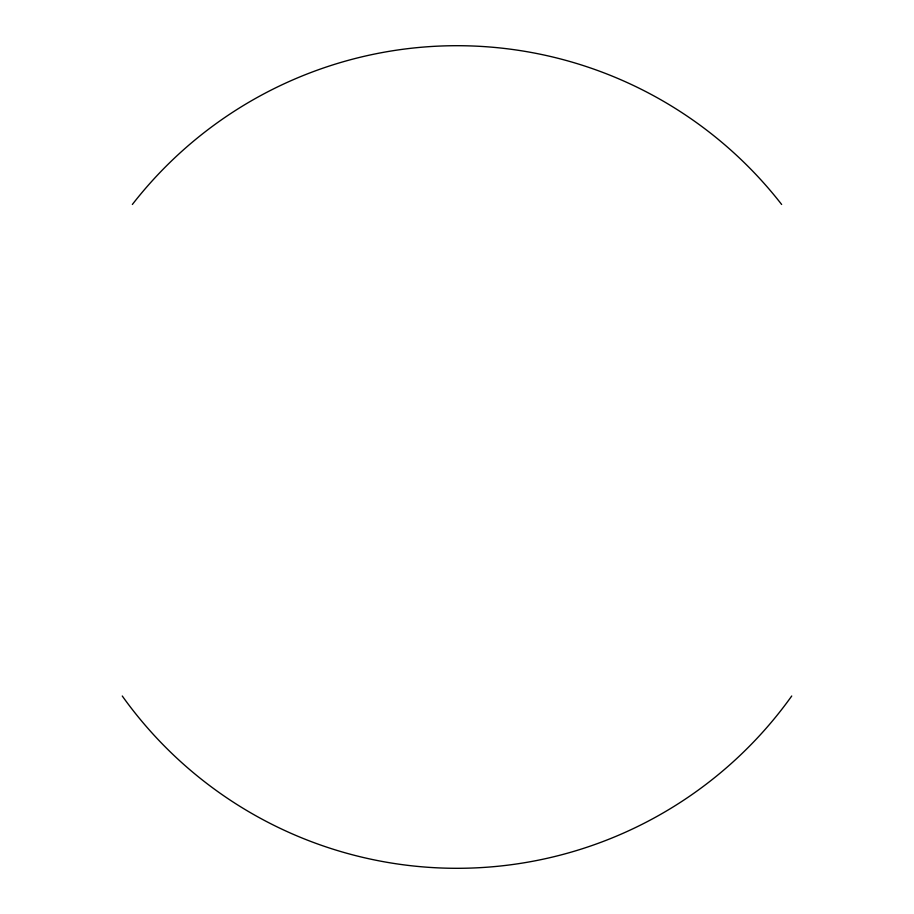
<?xml version="1.0" encoding="UTF-8"?>
<svg xmlns="http://www.w3.org/2000/svg" width="914" height="914" viewBox="0 0 914 914"><rect width="100%" height="100%" fill="white"/><g stroke="black" fill="none" stroke-linecap="round" stroke-linejoin="round"><path stroke-width="1.37" d="M791.73 696.011A411.3 411.3 0 0 1 122.27 696.011M132.359 204.462A411.3 411.3 0 0 1 781.641 204.462"/></g></svg>
